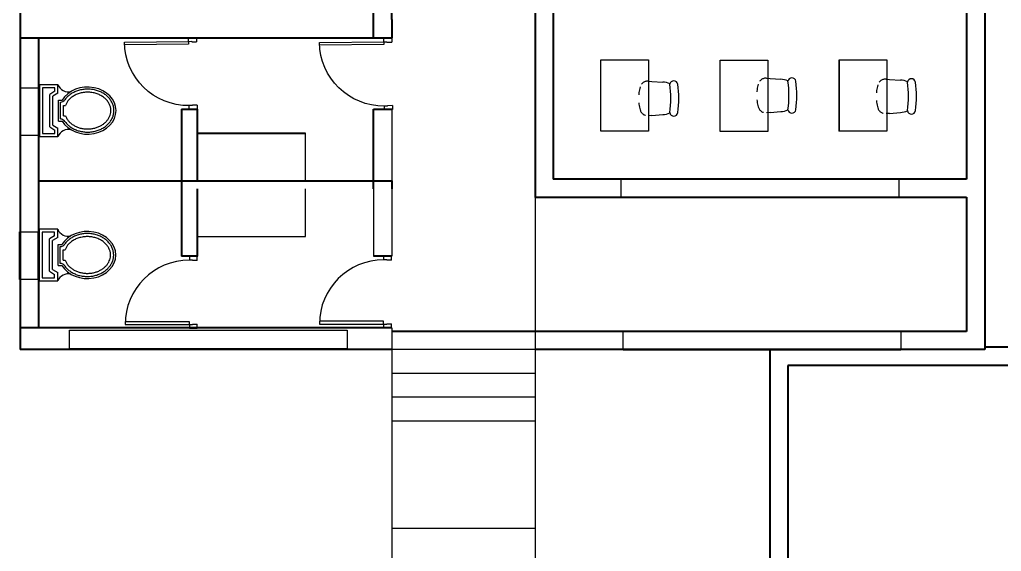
# Model space of a CAD drawing. Header units: metres. Extents: x -353 to 1688, y -477 to 135.
# Drawn here: x 238.47 to 250.84, y 75.68 to 82.38 of the extents above; entities that cross this region are included whole.
import ezdxf

# ---------------------------------------------------------------- set-up
doc = ezdxf.new("R2010")
doc.units = ezdxf.units.M
doc.header["$MEASUREMENT"] = 0
doc.linetypes.add('HIDDEN2', pattern=[0.1875, 0.125, -0.0625])
doc.layers.add('door space', color=1, linetype='Continuous')
doc.layers.add('WINDOW', color=10, linetype='Continuous')
doc.layers.add('FURNITURE', color=130, linetype='Continuous', plot=False)
doc.layers.add('STAIR', color=231, linetype='Continuous', plot=False)
doc.layers.add('WALL', color=2, linetype='Continuous', lineweight=40)

msp = doc.modelspace()

# ---------------------------------------------------------------- linework, layer by layer
msp.add_line((238.70594, 78.49927), (238.70384, 78.49927))
at = {"layer": 'Defpoints'}
for p, q in [((243.15606, 81.25018), (243.15606, 80.24927)), ((242.06903, 80.34927), (242.06903, 80.94927)), ((242.06903, 79.64927), (242.06903, 80.24927)), ((244.96254, 80.14087), (244.96254, 74.84057)), ((240.70594, 79.64927), (242.06903, 79.64927)), ((243.15606, 78.49927), (243.15606, 74.84057))]:
    msp.add_line(p, q, dxfattribs=at)
at = {"layer": 'door space'}
for p, q in [((240.59659, 82.15139), (240.69659, 82.15239)), ((240.59704, 82.10639), (240.59659, 82.15139)), ((240.69659, 82.15239), (240.69709, 82.10239)), ((243.05581, 82.14534), (243.15581, 82.14635)), ((243.15581, 82.14635), (243.15631, 82.09635)), ((239.78708, 82.09826), (240.59704, 82.10639)), ((240.59739, 82.07139), (239.78744, 82.06326)), ((240.59704, 82.10639), (240.63704, 82.10679)), ((240.59704, 82.10639), (240.59739, 82.07139)), ((240.63709, 82.10179), (240.63704, 82.10679)), ((240.63709, 82.10179), (240.69709, 82.10239)), ((242.2463, 82.09221), (243.05626, 82.10034)), ((243.05661, 82.06535), (242.24666, 82.05722)), ((243.05626, 82.10034), (243.05581, 82.14534)), ((243.05626, 82.10034), (243.09626, 82.10075)), ((243.05626, 82.10034), (243.05661, 82.06535)), ((243.09631, 82.09575), (243.09626, 82.10075)), ((243.09631, 82.09575), (243.15631, 82.09635)), ((240.64517, 81.29683), (240.60517, 81.29643)), ((240.60563, 81.25143), (240.60517, 81.29643)), ((240.70512, 81.30243), (240.64512, 81.30183)), ((240.64517, 81.29683), (240.64512, 81.30183)), ((240.70512, 81.30243), (240.70562, 81.25244)), ((243.10439, 81.29079), (243.06439, 81.29039)), ((243.06485, 81.24539), (243.06439, 81.29039)), ((243.16434, 81.29639), (243.10434, 81.29579)), ((243.10439, 81.29079), (243.10434, 81.29579)), ((243.16434, 81.29639), (243.16484, 81.24639)), ((240.70562, 81.25244), (240.60563, 81.25143)), ((243.16484, 81.24639), (243.06485, 81.24539)), ((240.60608, 79.39436), (240.60608, 79.34936)), ((240.70608, 79.39436), (240.60608, 79.39436)), ((240.64608, 79.34936), (240.60608, 79.34936)), ((240.64608, 79.34936), (240.64608, 79.34436)), ((240.70608, 79.34436), (240.64608, 79.34436)), ((240.70608, 79.34436), (240.70608, 79.39436)), ((243.05482, 79.39927), (243.05482, 79.35427)), ((243.15482, 79.39927), (243.05482, 79.39927)), ((243.09482, 79.35427), (243.05482, 79.35427)), ((243.09482, 79.35427), (243.09482, 79.34927)), ((243.15482, 79.34927), (243.09482, 79.34927)), ((243.15482, 79.34927), (243.15482, 79.39927)), ((240.60608, 78.57436), (239.79608, 78.57436)), ((240.60608, 78.53936), (240.60608, 78.57436)), ((243.05482, 78.57927), (242.24482, 78.57927)), ((243.05482, 78.54427), (243.05482, 78.57927)), ((239.79608, 78.53936), (240.60608, 78.53936)), ((240.60608, 78.53936), (240.60608, 78.49436)), ((240.60608, 78.53936), (240.64608, 78.53936)), ((240.60608, 78.49436), (240.70608, 78.49436)), ((240.64608, 78.54436), (240.64608, 78.53936)), ((240.64608, 78.54436), (240.70608, 78.54436)), ((240.70608, 78.49436), (240.70608, 78.54436)), ((242.24482, 78.54427), (243.05482, 78.54427)), ((243.05482, 78.54427), (243.05482, 78.49927)), ((243.05482, 78.54427), (243.09482, 78.54427)), ((243.05482, 78.49927), (243.15482, 78.49927)), ((243.09482, 78.54927), (243.09482, 78.54427)), ((243.09482, 78.54927), (243.15482, 78.54927)), ((243.15482, 78.49927), (243.15482, 78.54927))]:
    msp.add_line(p, q, dxfattribs=at)
at = {"layer": 'door space', "extrusion": (0, 0, -1)}
for centre in [(240.59704, 82.10639), (243.05626, 82.10034)]:
    msp.add_ellipse(centre, major_axis=(-0.57848, 0.56698), ratio=1, start_param=3.92699082, end_param=5.49778714, dxfattribs=at)
at = {"layer": 'door space'}
for centre in [(240.60608, 78.53936), (243.05482, 78.54427)]:
    msp.add_ellipse(centre, major_axis=(-0.57276, -0.57276), ratio=1, start_param=3.92699082, end_param=5.49778714, dxfattribs=at)
at = {"layer": 'FURNITURE'}
for p, q in [((245.79129, 80.97294), (245.79129, 81.87294)), ((245.79129, 81.87294), (246.39129, 81.87294)), ((246.39129, 81.87294), (246.39129, 80.97294)), ((247.29527, 80.97087), (247.29527, 81.87087)), ((247.29527, 81.87087), (247.89527, 81.87087)), ((247.89527, 81.87087), (247.89527, 80.97087)), ((248.79527, 80.97438), (248.79527, 81.87438)), ((248.79527, 81.87438), (249.39527, 81.87438)), ((248.79527, 81.87087), (248.79527, 80.97087)), ((249.39527, 81.87438), (249.39527, 80.97438)), ((246.43603, 81.60176), (246.5711, 81.59197)), ((247.92402, 81.63869), (248.05909, 81.6289)), ((249.43101, 81.62732), (249.56608, 81.61753)), ((246.43603, 81.17365), (246.5711, 81.18562)), ((247.92402, 81.21059), (248.05909, 81.22255)), ((249.43101, 81.19921), (249.56608, 81.21118)), ((246.39129, 80.97294), (245.79129, 80.97294)), ((247.79664, 80.97087), (247.29527, 80.97087)), ((247.89527, 80.97087), (247.29527, 80.97087)), ((249.39527, 80.97438), (248.79527, 80.97438))]:
    msp.add_line(p, q, dxfattribs=at)
at = {"layer": 'FURNITURE', "linetype": 'Continuous'}
for p, q in [((238.95064, 81.55944, -0.00087), (238.71577, 81.55944, -0.00087)), ((238.71577, 81.55944, -0.00087), (238.71577, 80.90702, -0.00087)), ((238.95064, 81.45505, -0.00087), (238.95064, 81.55944, -0.00087)), ((238.75491, 81.52029, -0.00087), (238.75491, 80.94616, -0.00087)), ((238.9115, 81.52029, -0.00087), (238.75491, 81.52029, -0.00087)), ((238.9115, 81.47722, -0.00087), (238.84625, 81.43807, -0.00087)), ((238.84625, 81.02839, -0.00087), (238.84625, 81.43807, -0.00087)), ((238.95064, 81.45505, -0.00087), (238.8854, 81.41591, -0.00087)), ((238.8854, 81.05055, -0.00087), (238.8854, 81.41591, -0.00087)), ((238.9115, 81.47722, -0.00087), (238.9115, 81.52029, -0.00087)), ((238.95515, 81.36557, -0.00087), (239.0031, 81.36557, -0.00087)), ((238.95515, 81.10235, -0.00087), (238.95515, 81.36557, -0.00087)), ((238.98125, 81.12821, -0.00087), (238.98125, 81.33971, -0.00087)), ((239.02039, 81.30032, -0.00087), (239.04531, 81.30032, -0.00087)), ((239.02039, 81.16759, -0.00087), (239.02039, 81.30032, -0.00087)), ((239.02039, 81.16759, -0.00087), (239.04531, 81.16759, -0.00087)), ((238.8854, 81.05055, -0.00087), (238.95064, 81.0114, -0.00087)), ((238.95515, 81.10235, -0.00087), (239.0031, 81.10235, -0.00087)), ((238.75491, 80.94616, -0.00087), (238.9115, 80.94616, -0.00087)), ((238.84625, 81.02839, -0.00087), (238.9115, 80.98924, -0.00087)), ((238.9115, 80.94616, -0.00087), (238.9115, 80.98924, -0.00087)), ((238.95064, 80.90702, -0.00087), (238.95064, 81.0114, -0.00087)), ((238.71577, 80.90702, -0.00087), (238.95064, 80.90702, -0.00087)), ((238.94742, 79.74034, -0.00087), (238.71255, 79.74034, -0.00087)), ((238.71255, 79.74034, -0.00087), (238.71255, 79.08791, -0.00087)), ((238.75169, 79.70119, -0.00087), (238.75169, 79.12706, -0.00087)), ((238.90827, 79.70119, -0.00087), (238.75169, 79.70119, -0.00087)), ((238.90827, 79.65811, -0.00087), (238.90827, 79.70119, -0.00087)), ((238.94742, 79.63595, -0.00087), (238.94742, 79.74034, -0.00087)), ((238.90827, 79.65811, -0.00087), (238.84303, 79.61897, -0.00087)), ((238.84303, 79.20928, -0.00087), (238.84303, 79.61897, -0.00087)), ((238.94742, 79.63595, -0.00087), (238.88218, 79.5968, -0.00087)), ((238.88218, 79.23145, -0.00087), (238.88218, 79.5968, -0.00087)), ((238.95193, 79.54646, -0.00087), (238.99987, 79.54646, -0.00087)), ((238.95193, 79.28325, -0.00087), (238.95193, 79.54646, -0.00087)), ((238.97803, 79.3091, -0.00087), (238.97803, 79.52061, -0.00087)), ((239.01717, 79.48122, -0.00087), (239.04209, 79.48122, -0.00087)), ((239.01717, 79.34849, -0.00087), (239.01717, 79.48122, -0.00087)), ((239.01717, 79.34849, -0.00087), (239.04209, 79.34849, -0.00087)), ((238.84303, 79.20928, -0.00087), (238.90827, 79.17014, -0.00087)), ((238.88218, 79.23145, -0.00087), (238.94742, 79.1923, -0.00087)), ((238.94742, 79.08791, -0.00087), (238.94742, 79.1923, -0.00087)), ((238.95193, 79.28325, -0.00087), (238.99987, 79.28325, -0.00087)), ((238.71255, 79.08791, -0.00087), (238.94742, 79.08791, -0.00087)), ((238.75169, 79.12706, -0.00087), (238.90827, 79.12706, -0.00087)), ((238.90827, 79.12706, -0.00087), (238.90827, 79.17014, -0.00087))]:
    msp.add_line(p, q, dxfattribs=at)
at = {"layer": 'FURNITURE', "linetype": 'HIDDEN2', "ltscale": 0.03}
for points in [[(246.43603, 81.17365), (246.39324, 81.16986, -0.35850154), (246.28677, 81.24289, -0.14150797), (246.28677, 81.53183, -0.35850154), (246.39324, 81.60486), (246.43603, 81.60176)], [(247.92402, 81.21059), (247.88123, 81.2068, -0.35850154), (247.77476, 81.27982, -0.14150797), (247.77476, 81.56877, -0.35850154), (247.88123, 81.6418), (247.92402, 81.63869)], [(249.43101, 81.19921), (249.38822, 81.19542, -0.35850154), (249.28175, 81.26845, -0.14150797), (249.28175, 81.55739, -0.35850154), (249.38822, 81.63042), (249.43101, 81.62732)]]:
    msp.add_lwpolyline(points, format="xyb", dxfattribs=at)
at = {"layer": 'FURNITURE', "linetype": 'Continuous'}
for centre, radius, start, end in [((239.07998, 81.60978, -0.00087), 0.13879, 201.266144, 285.357969), ((238.97508, 81.41776, -0.00087), 0.07829, 274.520189, 323.995935), ((238.97508, 81.05016, -0.00087), 0.07829, 36.003239, 85.479837), ((239.07998, 80.85668, -0.00087), 0.13879, 74.642031, 158.733856), ((239.07676, 79.79068, -0.00087), 0.13879, 201.266144, 285.357969), ((238.97186, 79.59866, -0.00087), 0.07829, 274.520189, 323.995935), ((238.97186, 79.23106, -0.00087), 0.07829, 36.003239, 85.479837), ((239.07676, 79.03758, -0.00087), 0.13879, 74.642031, 158.733856)]:
    msp.add_arc(centre, radius, start, end, dxfattribs=at)
at = {"layer": 'FURNITURE'}
for centre, radius, start, end in [((246.5711, 81.38879), 0.20318, 63.61801, 90), ((246.71083, 81.55916), 0.0508, 8.455473, 171.544527), ((245.45463, 81.38736), 1.2192, 351.544527, 8.455473), ((245.55513, 81.38736), 1.2192, 351.544527, 8.455473), ((248.05909, 81.42573), 0.20318, 63.61801, 90), ((248.19882, 81.5961), 0.0508, 8.455473, 171.544527), ((246.94262, 81.4243), 1.2192, 351.544527, 8.455473), ((247.04312, 81.4243), 1.2192, 351.544527, 8.455473), ((249.56608, 81.41435), 0.20318, 63.61801, 90), ((249.70581, 81.58472), 0.0508, 8.455473, 171.544527), ((248.44961, 81.41292), 1.2192, 351.544527, 8.455473), ((248.55011, 81.41292), 1.2192, 351.544527, 8.455473), ((246.5711, 81.38879), 0.20318, 270, 296.212212), ((246.71083, 81.21556), 0.0508, 188.455473, 351.544527), ((248.05909, 81.42573), 0.20318, 270, 296.212212), ((248.19882, 81.2525), 0.0508, 188.455473, 351.544527), ((249.56608, 81.41435), 0.20318, 270, 296.212212), ((249.70581, 81.24112), 0.0508, 188.455473, 351.544527)]:
    msp.add_arc(centre, radius, start, end, dxfattribs=at)
at = {"layer": 'FURNITURE', "linetype": 'Continuous'}
for centre in [(239.32396, 81.23396, -0.00087), (239.32074, 79.41486, -0.00087)]:
    msp.add_ellipse(centre, major_axis=(-0.358, 0), ratio=0.82894763, start_param=0.45947944, end_param=5.82370587, dxfattribs=at)
for points, knots in [([(239.03842, 81.09618, -0.00087), (239.03957, 81.09459, -0.00087), (239.04074, 81.09302, -0.00087), (239.05133, 81.07909, -0.00087), (239.06198, 81.06732, -0.00087), (239.08554, 81.04527, -0.00087), (239.09844, 81.03499, -0.00087), (239.12619, 81.01623, -0.00087), (239.14102, 81.00775, -0.00087), (239.17224, 80.99286, -0.00087), (239.18862, 80.98645, -0.00087), (239.22247, 80.97588, -0.00087), (239.23994, 80.97172, -0.00087), (239.27551, 80.9658, -0.00087), (239.2936, 80.96403, -0.00087), (239.32989, 80.96293, -0.00087), (239.34809, 80.96361, -0.00087), (239.3841, 80.96738, -0.00087), (239.40192, 80.97047, -0.00087), (239.43665, 80.97899, -0.00087), (239.45358, 80.98441, -0.00087), (239.48609, 80.99741, -0.00087), (239.50167, 81.00499, -0.00087), (239.53107, 81.02208, -0.00087), (239.54489, 81.03159, -0.00087), (239.5704, 81.05224, -0.00087), (239.5821, 81.06338, -0.00087), (239.60309, 81.08698, -0.00087), (239.61239, 81.09943, -0.00087), (239.62838, 81.12531, -0.00087), (239.63507, 81.13873, -0.00087), (239.64574, 81.16619, -0.00087), (239.64971, 81.18023, -0.00087), (239.65487, 81.20861, -0.00087), (239.65605, 81.22294, -0.00087), (239.65562, 81.25158, -0.00087), (239.65401, 81.26589, -0.00087), (239.648, 81.29416, -0.00087), (239.6436, 81.30813, -0.00087), (239.6321, 81.33539, -0.00087), (239.625, 81.34869, -0.00087), (239.60821, 81.37426, -0.00087), (239.59853, 81.38653, -0.00087), (239.57681, 81.40972, -0.00087), (239.56477, 81.42064, -0.00087), (239.53861, 81.44078, -0.00087), (239.5245, 81.45001, -0.00087), (239.49457, 81.46649, -0.00087), (239.47876, 81.47376, -0.00087), (239.44584, 81.48609, -0.00087), (239.42875, 81.49117, -0.00087), (239.39375, 81.49897, -0.00087), (239.37585, 81.5017, -0.00087), (239.33973, 81.50472, -0.00087), (239.32151, 81.50502, -0.00087), (239.28526, 81.50318, -0.00087), (239.26724, 81.50104, -0.00087), (239.23187, 81.49439, -0.00087), (239.21454, 81.48987, -0.00087), (239.18103, 81.47861, -0.00087), (239.16486, 81.47187, -0.00087), (239.13413, 81.45635, -0.00087), (239.11956, 81.44758, -0.00087), (239.09242, 81.42827, -0.00087), (239.07984, 81.41774, -0.00087), (239.05729, 81.39554, -0.00087), (239.04725, 81.3839, -0.00087), (239.03841, 81.37174, -0.00087)], [0.54214455, 0.54214455, 0.54214455, 0.54214455, 0.56270301, 0.56270301, 0.72466099, 0.72466099, 0.88661897, 0.88661897, 1.04857695, 1.04857695, 1.21053494, 1.21053494, 1.37249292, 1.37249292, 1.5344509, 1.5344509, 1.69640888, 1.69640888, 1.85836686, 1.85836686, 2.02032484, 2.02032484, 2.18228283, 2.18228283, 2.34424081, 2.34424081, 2.50619879, 2.50619879, 2.66815677, 2.66815677, 2.83011475, 2.83011475, 2.99207273, 2.99207273, 3.15403072, 3.15403072, 3.3159887, 3.3159887, 3.47794668, 3.47794668, 3.63990466, 3.63990466, 3.80186264, 3.80186264, 3.96382062, 3.96382062, 4.12577861, 4.12577861, 4.28773659, 4.28773659, 4.44969457, 4.44969457, 4.61165255, 4.61165255, 4.77361053, 4.77361053, 4.93556851, 4.93556851, 5.0975265, 5.0975265, 5.25948448, 5.25948448, 5.42144246, 5.42144246, 5.58340044, 5.58340044, 5.74104471, 5.74104471, 5.74104471, 5.74104471]), ([(239.04531, 81.16759, -0.00087), (239.0635, 81.12845, -0.00087), (239.06839, 81.12125, -0.00087), (239.08146, 81.10425, -0.00087), (239.09016, 81.09464, -0.00087), (239.10944, 81.07645, -0.00087), (239.12003, 81.06786, -0.00087), (239.14291, 81.052, -0.00087), (239.15519, 81.04473, -0.00087), (239.18114, 81.03175, -0.00087), (239.19481, 81.02603, -0.00087), (239.22321, 81.01637, -0.00087), (239.23792, 81.01242, -0.00087), (239.26801, 81.00642, -0.00087), (239.28338, 81.00437, -0.00087), (239.31434, 81.00224, -0.00087), (239.32994, 81.00216, -0.00087), (239.36094, 81.00398, -0.00087), (239.37634, 81.00588, -0.00087), (239.40652, 81.01158, -0.00087), (239.4213, 81.01539, -0.00087), (239.44985, 81.02478, -0.00087), (239.46362, 81.03036, -0.00087), (239.48979, 81.0431, -0.00087), (239.50219, 81.05026, -0.00087), (239.52533, 81.06591, -0.00087), (239.53606, 81.0744, -0.00087), (239.55564, 81.09243, -0.00087), (239.56449, 81.10198, -0.00087), (239.58015, 81.12182, -0.00087), (239.58697, 81.13212, -0.00087), (239.59851, 81.15321, -0.00087), (239.60324, 81.164, -0.00087), (239.61061, 81.18585, -0.00087), (239.61325, 81.19691, -0.00087), (239.61645, 81.21913, -0.00087), (239.61702, 81.2303, -0.00087), (239.61602, 81.25457, -0.00087), (239.61405, 81.26766, -0.00087), (239.60722, 81.29358, -0.00087), (239.60237, 81.3064, -0.00087), (239.58977, 81.33143, -0.00087), (239.58201, 81.34365, -0.00087), (239.5637, 81.36703, -0.00087), (239.55313, 81.3782, -0.00087), (239.52943, 81.39903, -0.00087), (239.51628, 81.40868, -0.00087), (239.48781, 81.42603, -0.00087), (239.47249, 81.43372, -0.00087), (239.44018, 81.44677, -0.00087), (239.4232, 81.45213, -0.00087), (239.3882, 81.46024, -0.00087), (239.37018, 81.46301, -0.00087), (239.33379, 81.4658, -0.00087), (239.31542, 81.46583, -0.00087), (239.27901, 81.46316, -0.00087), (239.26098, 81.46047, -0.00087), (239.22593, 81.45247, -0.00087), (239.20891, 81.44717, -0.00087), (239.17653, 81.43423, -0.00087), (239.16116, 81.42659, -0.00087), (239.13259, 81.40933, -0.00087), (239.11939, 81.39972, -0.00087), (239.09556, 81.37896, -0.00087), (239.08494, 81.36782, -0.00087), (239.06955, 81.34836, -0.00087), (239.06401, 81.34033, -0.00087), (239.04531, 81.30032, -0.00087)], [0.45947944, 0.45947944, 0.45947944, 0.45947944, 0.56742209, 0.56742209, 0.72086465, 0.72086465, 0.87430721, 0.87430721, 1.02774976, 1.02774976, 1.18119232, 1.18119232, 1.33463488, 1.33463488, 1.48807744, 1.48807744, 1.64152, 1.64152, 1.79496256, 1.79496256, 1.94840512, 1.94840512, 2.10184767, 2.10184767, 2.25529023, 2.25529023, 2.40873279, 2.40873279, 2.56217535, 2.56217535, 2.71561791, 2.71561791, 2.86906047, 2.86906047, 3.02250303, 3.02250303, 3.17594558, 3.17594558, 3.35645671, 3.35645671, 3.53696783, 3.53696783, 3.71747895, 3.71747895, 3.89799007, 3.89799007, 4.0785012, 4.0785012, 4.25901232, 4.25901232, 4.43952344, 4.43952344, 4.62003456, 4.62003456, 4.80054569, 4.80054569, 4.98105681, 4.98105681, 5.16156793, 5.16156793, 5.34207905, 5.34207905, 5.52259018, 5.52259018, 5.7031013, 5.7031013, 5.82370587, 5.82370587, 5.82370587, 5.82370587]), ([(239.03519, 79.27708, -0.00087), (239.03634, 79.27549, -0.00087), (239.03752, 79.27391, -0.00087), (239.04811, 79.25999, -0.00087), (239.05876, 79.24822, -0.00087), (239.08231, 79.22616, -0.00087), (239.09522, 79.21588, -0.00087), (239.12296, 79.19713, -0.00087), (239.1378, 79.18865, -0.00087), (239.16902, 79.17376, -0.00087), (239.18539, 79.16734, -0.00087), (239.21925, 79.15677, -0.00087), (239.23672, 79.15262, -0.00087), (239.27228, 79.14669, -0.00087), (239.29037, 79.14493, -0.00087), (239.32666, 79.14383, -0.00087), (239.34487, 79.14451, -0.00087), (239.38088, 79.14828, -0.00087), (239.39869, 79.15137, -0.00087), (239.43343, 79.15989, -0.00087), (239.45036, 79.16531, -0.00087), (239.48287, 79.17831, -0.00087), (239.49845, 79.18589, -0.00087), (239.52785, 79.20298, -0.00087), (239.54166, 79.21248, -0.00087), (239.56718, 79.23313, -0.00087), (239.57887, 79.24428, -0.00087), (239.59987, 79.26788, -0.00087), (239.60916, 79.28033, -0.00087), (239.62515, 79.30621, -0.00087), (239.63185, 79.31963, -0.00087), (239.64252, 79.34709, -0.00087), (239.64649, 79.36113, -0.00087), (239.65164, 79.3895, -0.00087), (239.65283, 79.40384, -0.00087), (239.6524, 79.43248, -0.00087), (239.65078, 79.44679, -0.00087), (239.64477, 79.47506, -0.00087), (239.64038, 79.48903, -0.00087), (239.62888, 79.51629, -0.00087), (239.62178, 79.52959, -0.00087), (239.60499, 79.55516, -0.00087), (239.59531, 79.56743, -0.00087), (239.57359, 79.59062, -0.00087), (239.56154, 79.60153, -0.00087), (239.53539, 79.62168, -0.00087), (239.52128, 79.6309, -0.00087), (239.49135, 79.64739, -0.00087), (239.47553, 79.65465, -0.00087), (239.44262, 79.66699, -0.00087), (239.42553, 79.67206, -0.00087), (239.39053, 79.67987, -0.00087), (239.37262, 79.68259, -0.00087), (239.3365, 79.68562, -0.00087), (239.31828, 79.68592, -0.00087), (239.28204, 79.68408, -0.00087), (239.26401, 79.68194, -0.00087), (239.22865, 79.67528, -0.00087), (239.21131, 79.67077, -0.00087), (239.17781, 79.65951, -0.00087), (239.16164, 79.65276, -0.00087), (239.1309, 79.63725, -0.00087), (239.11634, 79.62847, -0.00087), (239.0892, 79.60917, -0.00087), (239.07662, 79.59864, -0.00087), (239.05407, 79.57644, -0.00087), (239.04403, 79.5648, -0.00087), (239.03519, 79.55264, -0.00087)], [0.54214455, 0.54214455, 0.54214455, 0.54214455, 0.56270301, 0.56270301, 0.72466099, 0.72466099, 0.88661897, 0.88661897, 1.04857695, 1.04857695, 1.21053494, 1.21053494, 1.37249292, 1.37249292, 1.5344509, 1.5344509, 1.69640888, 1.69640888, 1.85836686, 1.85836686, 2.02032484, 2.02032484, 2.18228283, 2.18228283, 2.34424081, 2.34424081, 2.50619879, 2.50619879, 2.66815677, 2.66815677, 2.83011475, 2.83011475, 2.99207273, 2.99207273, 3.15403072, 3.15403072, 3.3159887, 3.3159887, 3.47794668, 3.47794668, 3.63990466, 3.63990466, 3.80186264, 3.80186264, 3.96382062, 3.96382062, 4.12577861, 4.12577861, 4.28773659, 4.28773659, 4.44969457, 4.44969457, 4.61165255, 4.61165255, 4.77361053, 4.77361053, 4.93556851, 4.93556851, 5.0975265, 5.0975265, 5.25948448, 5.25948448, 5.42144246, 5.42144246, 5.58340044, 5.58340044, 5.74104471, 5.74104471, 5.74104471, 5.74104471]), ([(239.04209, 79.34849, -0.00087), (239.06028, 79.30935, -0.00087), (239.06517, 79.30215, -0.00087), (239.07824, 79.28515, -0.00087), (239.08693, 79.27554, -0.00087), (239.10622, 79.25734, -0.00087), (239.11681, 79.24876, -0.00087), (239.13968, 79.2329, -0.00087), (239.15196, 79.22563, -0.00087), (239.17792, 79.21264, -0.00087), (239.19159, 79.20693, -0.00087), (239.21998, 79.19727, -0.00087), (239.2347, 79.19332, -0.00087), (239.26479, 79.18732, -0.00087), (239.28015, 79.18527, -0.00087), (239.31112, 79.18314, -0.00087), (239.32671, 79.18306, -0.00087), (239.35771, 79.18488, -0.00087), (239.37311, 79.18678, -0.00087), (239.4033, 79.19248, -0.00087), (239.41808, 79.19629, -0.00087), (239.44663, 79.20568, -0.00087), (239.4604, 79.21126, -0.00087), (239.48657, 79.224, -0.00087), (239.49897, 79.23116, -0.00087), (239.5221, 79.24681, -0.00087), (239.53284, 79.2553, -0.00087), (239.55242, 79.27333, -0.00087), (239.56126, 79.28287, -0.00087), (239.57693, 79.30271, -0.00087), (239.58374, 79.31301, -0.00087), (239.59529, 79.33411, -0.00087), (239.60002, 79.3449, -0.00087), (239.60738, 79.36675, -0.00087), (239.61002, 79.37781, -0.00087), (239.61323, 79.40003, -0.00087), (239.6138, 79.4112, -0.00087), (239.61279, 79.43546, -0.00087), (239.61082, 79.44856, -0.00087), (239.604, 79.47448, -0.00087), (239.59915, 79.4873, -0.00087), (239.58654, 79.51233, -0.00087), (239.57879, 79.52454, -0.00087), (239.56048, 79.54793, -0.00087), (239.54991, 79.5591, -0.00087), (239.5262, 79.57992, -0.00087), (239.51306, 79.58958, -0.00087), (239.48459, 79.60693, -0.00087), (239.46927, 79.61462, -0.00087), (239.43696, 79.62767, -0.00087), (239.41997, 79.63302, -0.00087), (239.38497, 79.64114, -0.00087), (239.36696, 79.6439, -0.00087), (239.33057, 79.6467, -0.00087), (239.31219, 79.64673, -0.00087), (239.27579, 79.64406, -0.00087), (239.25775, 79.64136, -0.00087), (239.2227, 79.63336, -0.00087), (239.20569, 79.62807, -0.00087), (239.17331, 79.61512, -0.00087), (239.15794, 79.60748, -0.00087), (239.12937, 79.59023, -0.00087), (239.11617, 79.58061, -0.00087), (239.09234, 79.55986, -0.00087), (239.08171, 79.54872, -0.00087), (239.06633, 79.52925, -0.00087), (239.06079, 79.52122, -0.00087), (239.04209, 79.48122, -0.00087)], [0.45947944, 0.45947944, 0.45947944, 0.45947944, 0.56742209, 0.56742209, 0.72086465, 0.72086465, 0.87430721, 0.87430721, 1.02774976, 1.02774976, 1.18119232, 1.18119232, 1.33463488, 1.33463488, 1.48807744, 1.48807744, 1.64152, 1.64152, 1.79496256, 1.79496256, 1.94840512, 1.94840512, 2.10184767, 2.10184767, 2.25529023, 2.25529023, 2.40873279, 2.40873279, 2.56217535, 2.56217535, 2.71561791, 2.71561791, 2.86906047, 2.86906047, 3.02250303, 3.02250303, 3.17594558, 3.17594558, 3.35645671, 3.35645671, 3.53696783, 3.53696783, 3.71747895, 3.71747895, 3.89799007, 3.89799007, 4.0785012, 4.0785012, 4.25901232, 4.25901232, 4.43952344, 4.43952344, 4.62003456, 4.62003456, 4.80054569, 4.80054569, 4.98105681, 4.98105681, 5.16156793, 5.16156793, 5.34207905, 5.34207905, 5.52259018, 5.52259018, 5.7031013, 5.7031013, 5.82370587, 5.82370587, 5.82370587, 5.82370587])]:
    msp.add_open_spline(points, degree=3, knots=knots, dxfattribs=at)
at = {"layer": 'STAIR'}
for p, q in [((242.92477, 80.24927), (242.92477, 79.39927)), ((243.15606, 80.24927), (243.15606, 79.39927)), ((244.96254, 78.22311), (243.15606, 78.22311)), ((244.96254, 77.92311), (243.15606, 77.92311)), ((244.96254, 77.62311), (243.15606, 77.62311)), ((244.96254, 77.32311), (243.15606, 77.32311)), ((244.96254, 75.97057), (243.15606, 75.97057))]:
    msp.add_line(p, q, dxfattribs=at)
at = {"layer": 'WALL'}
for p, q in [((250.63074, 94.48304), (250.63074, 78.22311)), ((238.47594, 92.798), (238.47594, 78.49927)), ((250.40074, 84.53158), (250.40074, 80.37087)), ((244.96254, 83.60459), (244.96254, 80.14087)), ((245.19254, 83.60459), (245.19254, 80.37087)), ((242.92592, 82.15018), (242.9266, 83.27973)), ((243.15606, 82.37973), (243.15606, 83.27973)), ((243.15606, 82.37973), (243.15606, 82.15018)), ((238.47594, 82.15018), (243.15606, 82.15018)), ((238.70594, 82.15018), (238.70594, 78.49927)), ((240.50594, 81.25018), (240.50594, 79.39927)), ((240.50594, 81.25018), (240.70594, 81.25018)), ((240.50594, 81.25018), (240.70594, 81.25018)), ((240.70594, 81.25018), (240.70594, 80.34927)), ((242.92477, 80.24927), (242.92538, 81.25018)), ((242.92538, 81.25018), (243.15606, 81.25018)), ((240.70594, 80.94927), (242.06903, 80.94927)), ((238.70594, 80.34927), (243.15606, 80.34927)), ((243.15606, 80.34927), (243.15606, 80.24927)), ((250.40074, 80.37087), (245.19254, 80.37087)), ((240.70594, 80.24927), (240.70594, 79.39927)), ((240.70594, 80.24927), (240.70594, 79.64927)), ((250.40074, 80.14087), (244.96254, 80.14087)), ((250.40074, 80.14203), (250.40074, 78.45311)), ((240.71504, 79.39927), (240.50594, 79.39927)), ((240.70594, 79.39927), (240.50594, 79.39927)), ((243.15606, 79.39927), (242.92477, 79.39927)), ((243.15606, 78.49927), (238.47594, 78.49927)), ((238.47594, 78.49927), (238.47594, 78.22311)), ((250.40074, 78.45311), (243.15606, 78.45311)), ((243.15606, 78.22311), (238.47594, 78.22311)), ((250.63074, 78.22311), (244.96254, 78.22311)), ((247.91997, 78.22007), (247.91997, 75.07057)), ((253.89262, 78.25347), (250.63074, 78.25347)), ((248.14997, 78.02347), (248.14997, 64.88214)), ((253.89262, 78.02347), (248.14997, 78.02347))]:
    msp.add_line(p, q, dxfattribs=at)
at = {"layer": 'WINDOW'}
for p, q in [((238.4733, 80.92128), (238.4733, 81.52128)), ((238.4733, 81.52128), (238.7033, 81.52128)), ((238.7033, 81.52128), (238.7033, 80.92128)), ((238.7033, 80.92128), (238.4733, 80.92128)), ((246.04664, 80.14087), (246.04664, 80.37087)), ((246.04664, 80.37087), (249.54664, 80.37087)), ((249.54664, 80.37087), (249.54664, 80.14087)), ((246.04664, 80.14087), (249.54664, 80.14087)), ((238.46747, 79.10823), (238.46747, 79.70823)), ((238.46747, 79.70823), (238.69747, 79.70823)), ((238.69747, 79.70823), (238.69747, 79.10823)), ((238.69747, 79.10823), (238.46747, 79.10823)), ((239.09696, 78.23767), (239.09696, 78.46767)), ((239.09696, 78.46767), (242.59696, 78.46767)), ((242.59696, 78.46767), (242.59696, 78.23767)), ((246.0717, 78.22007), (246.0717, 78.45007)), ((246.0717, 78.45007), (249.5717, 78.45007)), ((249.5717, 78.45007), (249.5717, 78.22007)), ((239.09696, 78.23767), (242.59696, 78.23767)), ((246.0717, 78.22007), (249.5717, 78.22007))]:
    msp.add_line(p, q, dxfattribs=at)

doc.saveas('drawing.dxf')
